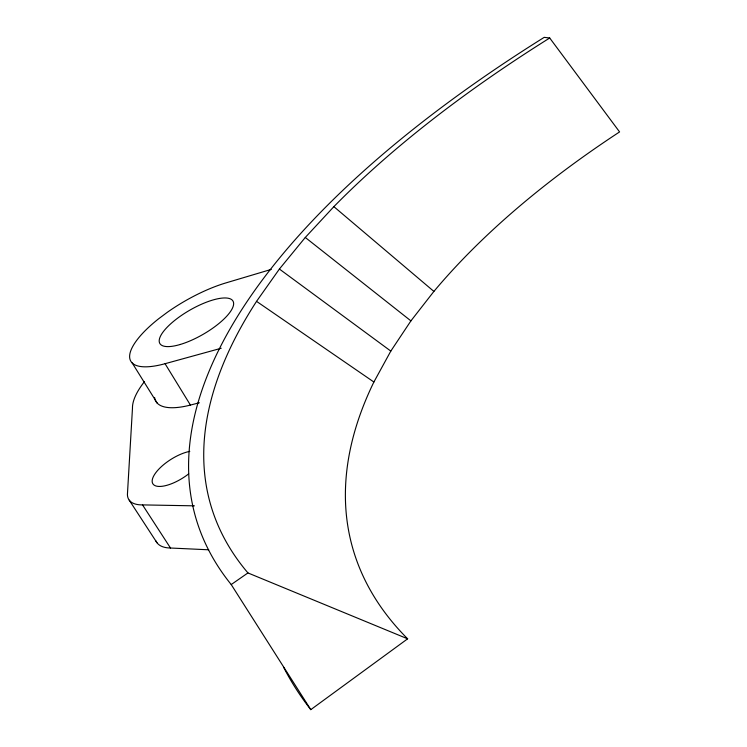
<?xml version="1.0" encoding="UTF-8"?>
<svg xmlns="http://www.w3.org/2000/svg" width="747" height="747" viewBox="0 0 747 747"><rect width="100%" height="100%" fill="white"/><g stroke="black" fill="none" stroke-linecap="round" stroke-linejoin="round"><path stroke-width="1.12" d="M373.883 382.016L390.812 351.09L410.915 320.874L433.895 291.414A858.135 402.484 -15.1 0 1 619.58 131.92L549.708 37.994L544.208 37.35A1073.523 438.433 -16.5 0 0 231.215 584.556L310.789 709.65L407.638 638.816A858.135 402.484 -15.1 0 1 373.883 382.016L256.548 301.358L279.397 269.041L305.29 237.462L333.872 206.648A1043.68 424.371 -16.7 0 1 549.708 37.994M231.215 584.556L247.939 572.93A1043.68 424.371 -16.7 0 1 256.548 301.358M271.282 269.396L225.79 282.945A76.147 24.856 -30.1 0 0 167.309 312.302L158.579 318.82A76.147 24.856 -30.1 0 0 165.059 363.705L190.42 405.07L199.365 402.764M165.059 363.705L221.215 348.251M144.507 381.558A100.35 35.511 -30.4 0 0 132.471 408.245L127.42 494.477A56.828 22.093 -32.2 0 0 142.537 504.897L194.425 505.84M155.918 540.94A56.053 23.381 -32.7 0 0 170.493 548.018L208.684 549.792M247.939 572.93L407.638 638.816M279.397 269.041L390.812 351.09M305.29 237.462L410.915 320.874M333.872 206.648L433.895 291.414M129.222 500.154L156.954 542.714M142.537 504.897L170.493 548.018M132.154 362.893L157.253 403.175M190.42 405.07A75.204 26.593 -30.4 0 1 154.592 397.441M310.789 709.65A1022.587 490.546 -14.1 0 1 283.664 667.36M188.702 473.85A28.405 11.037 -32.2 0 1 152.164 480.844A28.405 11.037 -32.2 0 1 189.785 451.365M180.391 344.432A42.28 13.791 -30.1 0 0 233.512 302.451A42.28 13.791 -30.1 0 0 175.349 319.903A42.28 13.791 -30.1 0 0 180.391 344.432"/></g></svg>
